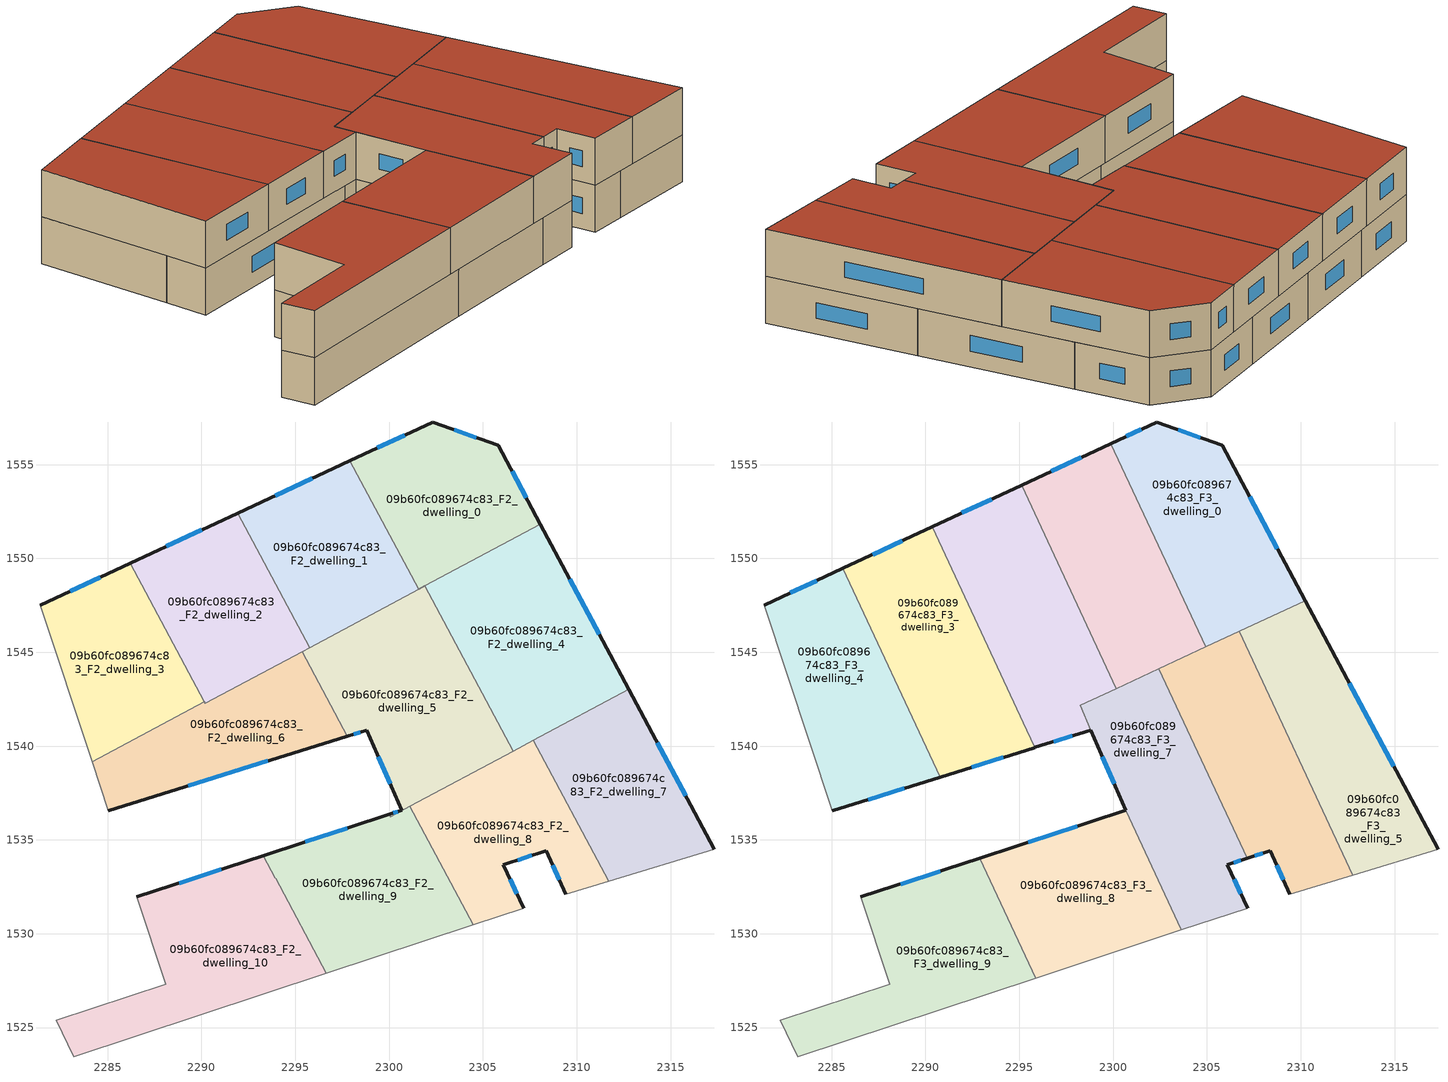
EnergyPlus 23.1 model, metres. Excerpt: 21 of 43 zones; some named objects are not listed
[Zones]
09b60fc089674c83_F2_dwelling_0
 floor to 09b60fc089674c83_F1_dwelling_0 (EU_floor_Construction): 2305.81,1556.04 2308.05,1551.83 2301.57,1548.36 2297.91,1555.2 2302.32,1557.26 z6
 wall outside (EU_wall_Construction): 2308.05,1551.83 2305.81,1556.04 2302.32,1557.26 2297.91,1555.2 z6:9
 wall to 09b60fc089674c83_F2_dwelling_1 (EU_wall_Construction): 2297.91,1555.2 2301.57,1548.36 z6:9
 wall to 09b60fc089674c83_F2_dwelling_4 (EU_wall_Construction): 2301.89,1548.53 2308.05,1551.83 z6:9
 wall to 09b60fc089674c83_F2_dwelling_5 (EU_wall_Construction): 2301.57,1548.36 2301.89,1548.53 z6:9
 window (EU_Window_Construction): 2304.64,1556.44 2303.48,1556.85 / 2307.3,1553.24 2306.55,1554.64 / 2300.85,1556.57 2299.38,1555.89 z7:8
09b60fc089674c83_F2_dwelling_1
 floor to 09b60fc089674c83_F1_dwelling_1 (EU_floor_Construction): 2297.91,1555.2 2301.57,1548.36 2295.77,1545.25 2291.93,1552.42 z6
 wall outside (EU_wall_Construction): 2297.91,1555.2 2291.93,1552.42 z6:9
 wall to 09b60fc089674c83_F2_dwelling_2 (EU_wall_Construction): 2291.93,1552.42 2295.77,1545.25 z6:9
 wall to 09b60fc089674c83_F2_dwelling_5 (EU_wall_Construction): 2295.77,1545.25 2301.57,1548.36 z6:9
 window (EU_Window_Construction): 2295.92,1554.27 2293.92,1553.35 z7:8
 ceiling adiabatic (EU_roof_Construction): 2298.48,1546.71 2295.12,1553.9 2291.93,1552.42 2295.77,1545.25 z9
09b60fc089674c83_F2_dwelling_10
 floor to 09b60fc089674c83_F1_dwelling_10 (EU_floor_Construction): 2293.29,1534.16 2296.66,1527.89 2283.21,1523.45 2282.26,1525.38 2288.11,1527.32 2286.57,1531.96 z6
 wall outside (EU_wall_Construction): 2293.29,1534.16 2286.57,1531.96 z6:9
 wall adiabatic (EU_wall_Construction): 2286.57,1531.96 2288.11,1527.32 2282.26,1525.38 2283.21,1523.45 2296.66,1527.89 z6:9
 wall to 09b60fc089674c83_F2_dwelling_9 (EU_wall_Construction): 2296.66,1527.89 2293.95,1532.95 2293.3,1534.16 z6:9
 window (EU_Window_Construction): 2291.05,1533.43 2288.81,1532.69 z7:8
09b60fc089674c83_F2_dwelling_2
 floor to 09b60fc089674c83_F1_dwelling_2 (EU_floor_Construction): 2291.93,1552.42 2295.77,1545.25 2290.21,1542.28 2286.21,1549.75 z6
 wall outside (EU_wall_Construction): 2291.93,1552.42 2286.21,1549.75 z6:9
 wall to 09b60fc089674c83_F2_dwelling_6 (EU_wall_Construction): 2290.16,1542.37 2290.21,1542.28 2295.37,1545.04 z6:9
 wall to 09b60fc089674c83_F2_dwelling_3 (EU_wall_Construction): 2286.21,1549.75 2290.16,1542.37 z6:9
 wall to 09b60fc089674c83_F2_dwelling_5 (EU_wall_Construction): 2295.37,1545.04 2295.77,1545.25 z6:9
 window (EU_Window_Construction): 2290.02,1551.53 2288.11,1550.64 z7:8
09b60fc089674c83_F2_dwelling_3
 floor to 09b60fc089674c83_F1_dwelling_3 (EU_floor_Construction): 2286.21,1549.75 2290.16,1542.37 2284.17,1539.16 2281.4,1547.51 z6
 wall outside (EU_wall_Construction): 2286.21,1549.75 2281.4,1547.51 z6:9
 wall to 09b60fc089674c83_F2_dwelling_6 (EU_wall_Construction): 2284.17,1539.16 2290.16,1542.37 z6:9
 wall adiabatic (EU_wall_Construction): 2281.4,1547.51 2284.17,1539.16 z6:9
 window (EU_Window_Construction): 2284.6,1549 2283,1548.26 z7:8
09b60fc089674c83_F2_dwelling_4
 floor to 09b60fc089674c83_F1_dwelling_4 (EU_floor_Construction): 2308.05,1551.83 2312.76,1543.03 2306.61,1539.73 2301.89,1548.54 z6
 wall outside (EU_wall_Construction): 2312.76,1543.03 2308.05,1551.83 z6:9
 wall to 09b60fc089674c83_F2_dwelling_5 (EU_wall_Construction): 2301.89,1548.54 2306.61,1539.73 z6:9
 wall to 09b60fc089674c83_F2_dwelling_7 (EU_wall_Construction): 2307.68,1540.31 2312.76,1543.03 z6:9
 wall to 09b60fc089674c83_F2_dwelling_8 (EU_wall_Construction): 2306.61,1539.73 2307.68,1540.31 z6:9
 window (EU_Window_Construction): 2311.19,1545.96 2309.62,1548.9 z7:8
 ceiling adiabatic (EU_roof_Construction): 2312.76,1543.03 2308.05,1551.83 2301.89,1548.54 2303.89,1544.8 2310.23,1547.75 z9
09b60fc089674c83_F2_dwelling_5
 floor to 09b60fc089674c83_F1_dwelling_5 (EU_floor_Construction): 2301.89,1548.54 2306.61,1539.73 2300.08,1536.24 2300.02,1536.37 2300.67,1536.58 2298.81,1540.85 2297.78,1540.53 2295.37,1545.04 z6
 wall outside (EU_wall_Construction): 2297.78,1540.53 2298.81,1540.85 2300.67,1536.58 2300.02,1536.37 z6:9
 wall to 09b60fc089674c83_F2_dwelling_6 (EU_wall_Construction): 2295.37,1545.04 2297.78,1540.53 z6:9
 wall to 09b60fc089674c83_F2_dwelling_9 (EU_wall_Construction): 2300.02,1536.37 2300.08,1536.24 2301.1,1536.78 z6:9
 wall to 09b60fc089674c83_F2_dwelling_8 (EU_wall_Construction): 2301.1,1536.78 2306.61,1539.73 z6:9
 window (EU_Window_Construction): 2299.43,1539.43 2300.05,1538 / 2298.13,1540.64 2298.47,1540.75 / 2300.46,1536.51 2300.23,1536.44 z7:8
09b60fc089674c83_F2_dwelling_6
 floor to 09b60fc089674c83_F1_dwelling_6 (EU_floor_Construction): 2295.37,1545.04 2297.78,1540.53 2285.04,1536.56 2284.17,1539.16 2290.16,1542.37 2290.21,1542.28 z6
 wall outside (EU_wall_Construction): 2285.04,1536.56 2297.78,1540.53 z6:9
 wall adiabatic (EU_wall_Construction): 2284.17,1539.16 2285.04,1536.56 z6:9
 window (EU_Window_Construction): 2289.29,1537.88 2293.54,1539.21 z7:8
 ceiling adiabatic (EU_roof_Construction): 2295.84,1539.93 2290.79,1538.35 2289.16,1541.83 2284.17,1539.16 2285.04,1536.56 2297.78,1540.53 2295.37,1545.04 2293.84,1544.22 z9
09b60fc089674c83_F2_dwelling_7
 floor to 09b60fc089674c83_F1_dwelling_7 (EU_floor_Construction): 2312.76,1543.03 2317.32,1534.51 2311.7,1532.81 2307.68,1540.31 z6
 wall outside (EU_wall_Construction): 2317.32,1534.51 2312.76,1543.03 z6:9
 wall adiabatic (EU_wall_Construction): 2311.7,1532.81 2317.32,1534.51 z6:9
 wall to 09b60fc089674c83_F2_dwelling_8 (EU_wall_Construction): 2307.68,1540.31 2311.7,1532.81 z6:9
 window (EU_Window_Construction): 2315.8,1537.35 2314.28,1540.19 z7:8
09b60fc089674c83_F2_dwelling_8
 floor to 09b60fc089674c83_F1_dwelling_8 (EU_floor_Construction): 2307.68,1540.31 2311.7,1532.81 2309.4,1532.11 2308.38,1534.43 2306.08,1533.67 2307.18,1531.37 2304.48,1530.48 2301.1,1536.78 z6
 wall outside (EU_wall_Construction): 2307.18,1531.37 2306.08,1533.67 2308.38,1534.43 2309.4,1532.11 z6:9
 wall adiabatic (EU_wall_Construction): 2304.48,1530.48 2307.18,1531.37 / 2309.4,1532.11 2311.7,1532.81 z6:9
 wall to 09b60fc089674c83_F2_dwelling_9 (EU_wall_Construction): 2301.1,1536.78 2304.48,1530.48 z6:9
 window (EU_Window_Construction): 2306.82,1532.14 2306.45,1532.9 / 2308.72,1533.66 2309.06,1532.88 / 2306.85,1533.92 2307.61,1534.18 z7:8
09b60fc089674c83_F2_dwelling_9
 floor to 09b60fc089674c83_F1_dwelling_9 (EU_floor_Construction): 2301.1,1536.78 2304.48,1530.48 2296.66,1527.89 2293.3,1534.16 2300.02,1536.37 2300.08,1536.24 z6
 wall outside (EU_wall_Construction): 2300.02,1536.37 2293.3,1534.16 z6:9
 wall adiabatic (EU_wall_Construction): 2296.66,1527.89 2304.48,1530.48 z6:9
 window (EU_Window_Construction): 2297.78,1535.63 2295.54,1534.9 z7:8
09b60fc089674c83_F3_dwelling_0
 floor to 09b60fc089674c83_F2_dwelling_0 (EU_floor_Construction): 2305.81,1556.04 2308.05,1551.83 2303.11,1549.19 2299.88,1556.12 2302.32,1557.26 z9
 floor adiabatic (EU_floor_Construction): 2308.05,1551.83 2310.23,1547.75 2304.93,1545.28 2303.11,1549.19 z9
 wall outside (EU_wall_Construction): 2310.23,1547.75 2305.81,1556.04 2302.32,1557.26 2299.88,1556.12 z9:12
 wall to 09b60fc089674c83_F3_dwelling_1 (EU_wall_Construction): 2299.88,1556.12 2304.93,1545.28 z9:12
 wall to 09b60fc089674c83_F3_dwelling_5 (EU_wall_Construction): 2306.72,1546.12 2310.23,1547.75 z9:12
 wall to 09b60fc089674c83_F3_dwelling_6 (EU_wall_Construction): 2304.93,1545.28 2306.72,1546.12 z9:12
 window (EU_Window_Construction): 2301.51,1556.88 2300.69,1556.5 / 2304.64,1556.44 2303.48,1556.85 / 2308.76,1550.51 2307.28,1553.28 z10:11
 roof outside (EU_roof_Construction): 2310.23,1547.75 2305.81,1556.04 2302.32,1557.26 2299.88,1556.12 2304.93,1545.28 z12
09b60fc089674c83_F3_dwelling_1
 floor to 09b60fc089674c83_F2_dwelling_5 (EU_floor_Construction): 2301.89,1548.54 2303.89,1544.8 2300.17,1543.07 2298.48,1546.71 z9
 floor to 09b60fc089674c83_F2_dwelling_0 (EU_floor_Construction): 2299.88,1556.12 2303.11,1549.19 2301.57,1548.36 2297.91,1555.2 z9
 floor to 09b60fc089674c83_F2_dwelling_1 (EU_floor_Construction): 2297.91,1555.2 2301.57,1548.36 2298.48,1546.71 2295.12,1553.9 z9
 floor adiabatic (EU_floor_Construction): 2303.11,1549.19 2304.93,1545.28 2303.89,1544.8 2301.89,1548.53 z9
 wall outside (EU_wall_Construction): 2299.88,1556.12 2295.12,1553.91 z9:12
 wall to 09b60fc089674c83_F3_dwelling_2 (EU_wall_Construction): 2295.12,1553.91 2300.17,1543.07 z9:12
 wall to 09b60fc089674c83_F3_dwelling_6 (EU_wall_Construction): 2302.44,1544.13 2304.93,1545.28 z9:12
 wall to 09b60fc089674c83_F3_dwelling_7 (EU_wall_Construction): 2300.17,1543.07 2302.44,1544.13 z9:12
 window (EU_Window_Construction): 2298.29,1555.38 2296.71,1554.64 z10:11
 roof outside (EU_roof_Construction): 2304.93,1545.28 2299.88,1556.12 2295.12,1553.91 2300.17,1543.07 z12
09b60fc089674c83_F3_dwelling_2
 floor to 09b60fc089674c83_F2_dwelling_2 (EU_floor_Construction): 2291.93,1552.42 2295.77,1545.25 2293.84,1544.22 2290.36,1551.69 z9
 floor to 09b60fc089674c83_F2_dwelling_5 (EU_floor_Construction): 2298.48,1546.71 2300.17,1543.07 2298.24,1542.17 2298.81,1540.85 2297.78,1540.53 2295.37,1545.04 z9
 floor adiabatic (EU_floor_Construction): 2295.12,1553.91 2298.48,1546.71 2295.37,1545.04 2297.78,1540.53 2298.81,1540.85 2295.84,1539.93 2293.84,1544.22 2295.77,1545.25 2291.93,1552.42 z9
 wall outside (EU_wall_Construction): 2295.12,1553.91 2290.36,1551.69 / 2295.84,1539.93 2298.81,1540.85 z9:12
 wall to 09b60fc089674c83_F3_dwelling_3 (EU_wall_Construction): 2290.36,1551.69 2295.41,1540.85 2295.84,1539.93 z9:12
 wall to 09b60fc089674c83_F3_dwelling_7 (EU_wall_Construction): 2298.81,1540.85 2298.24,1542.17 2300.17,1543.07 z9:12
 window (EU_Window_Construction): 2293.54,1553.17 2291.95,1552.43 / 2296.83,1540.23 2297.82,1540.54 z10:11
 roof outside (EU_roof_Construction): 2298.81,1540.85 2298.24,1542.17 2300.17,1543.07 2295.12,1553.91 2290.36,1551.69 2295.84,1539.93 z12
09b60fc089674c83_F3_dwelling_3
 floor to 09b60fc089674c83_F2_dwelling_2 (EU_floor_Construction): 2290.36,1551.69 2293.84,1544.22 2290.21,1542.28 2286.21,1549.75 z9
 floor to 09b60fc089674c83_F2_dwelling_6 (EU_floor_Construction): 2293.84,1544.22 2295.84,1539.93 2290.79,1538.35 2289.16,1541.83 2290.16,1542.37 2290.21,1542.28 z9
 floor to 09b60fc089674c83_F2_dwelling_3 (EU_floor_Construction): 2286.21,1549.75 2290.16,1542.37 2289.16,1541.83 2285.61,1549.47 z9
 wall outside (EU_wall_Construction): 2290.79,1538.35 2295.83,1539.92 / 2290.36,1551.69 2285.61,1549.47 z9:12
 wall to 09b60fc089674c83_F3_dwelling_4 (EU_wall_Construction): 2285.61,1549.47 2290.79,1538.35 z9:12
 window (EU_Window_Construction): 2292.47,1538.88 2294.15,1539.4 / 2288.78,1550.95 2287.19,1550.21 z10:11
 roof outside (EU_roof_Construction): 2295.83,1539.92 2290.36,1551.69 2285.61,1549.47 2290.79,1538.35 z12
09b60fc089674c83_F3_dwelling_4
 floor to 09b60fc089674c83_F2_dwelling_3 (EU_floor_Construction): 2285.6,1549.47 2289.16,1541.83 2284.17,1539.16 2281.4,1547.51 z9
 floor adiabatic (EU_floor_Construction): 2289.16,1541.83 2290.79,1538.35 2285.04,1536.56 2284.17,1539.16 z9
 wall outside (EU_wall_Construction): 2285.04,1536.56 2290.78,1538.35 / 2285.6,1549.47 2281.4,1547.51 z9:12
 wall adiabatic (EU_wall_Construction): 2281.4,1547.51 2285.04,1536.56 z9:12
 window (EU_Window_Construction): 2286.95,1537.15 2288.87,1537.75 / 2284.2,1548.82 2282.8,1548.16 z10:11
 roof outside (EU_roof_Construction): 2290.78,1538.35 2285.6,1549.47 2281.4,1547.51 2285.04,1536.56 z12
09b60fc089674c83_F3_dwelling_5
 floor to 09b60fc089674c83_F2_dwelling_4 (EU_floor_Construction): 2310.23,1547.75 2312.76,1543.03 2309.08,1541.06 2306.72,1546.12 z9
 floor to 09b60fc089674c83_F2_dwelling_7 (EU_floor_Construction): 2312.76,1543.03 2317.32,1534.51 2312.77,1533.13 2309.08,1541.06 z9
 wall outside (EU_wall_Construction): 2317.32,1534.51 2310.23,1547.75 z9:12
 wall adiabatic (EU_wall_Construction): 2312.77,1533.13 2317.32,1534.51 z9:12
 wall to 09b60fc089674c83_F3_dwelling_6 (EU_wall_Construction): 2306.72,1546.12 2312.77,1533.13 z9:12
 window (EU_Window_Construction): 2314.96,1538.93 2312.59,1543.34 z10:11
 roof outside (EU_roof_Construction): 2317.32,1534.51 2310.23,1547.75 2306.72,1546.12 2312.77,1533.13 z12
09b60fc089674c83_F3_dwelling_6
 floor to 09b60fc089674c83_F2_dwelling_8 (EU_floor_Construction): 2307.68,1540.31 2311.7,1532.81 2309.4,1532.11 2308.38,1534.43 2307.15,1534.03 2304.91,1538.83 z9
 floor to 09b60fc089674c83_F2_dwelling_7 (EU_floor_Construction): 2309.08,1541.06 2312.77,1533.13 2311.7,1532.81 2307.68,1540.31 z9
 floor to 09b60fc089674c83_F2_dwelling_5 (EU_floor_Construction): 2303.89,1544.8 2306.61,1539.73 2304.91,1538.83 2302.44,1544.13 z9
 floor to 09b60fc089674c83_F2_dwelling_4 (EU_floor_Construction): 2306.72,1546.12 2309.08,1541.06 2306.61,1539.73 2303.89,1544.8 z9
 wall outside (EU_wall_Construction): 2307.15,1534.03 2308.38,1534.43 2309.4,1532.11 z9:12
 wall to 09b60fc089674c83_F3_dwelling_7 (EU_wall_Construction): 2302.44,1544.13 2307.15,1534.03 z9:12
 wall adiabatic (EU_wall_Construction): 2309.4,1532.11 2312.77,1533.13 z9:12
 window (EU_Window_Construction): 2308.72,1533.66 2309.06,1532.88 / 2307.56,1534.16 2307.97,1534.3 z10:11
 roof outside (EU_roof_Construction): 2312.77,1533.13 2306.72,1546.12 2302.44,1544.13 2307.15,1534.03 2308.38,1534.43 2309.4,1532.11 z12
09b60fc089674c83_F3_dwelling_7
 floor to 09b60fc089674c83_F2_dwelling_9 (EU_floor_Construction): 2301.1,1536.78 2304.48,1530.48 2303.64,1530.2 2300.68,1536.56 z9
 floor to 09b60fc089674c83_F2_dwelling_5 (EU_floor_Construction): 2302.44,1544.13 2304.91,1538.83 2300.68,1536.56 2300.67,1536.58 2298.24,1542.17 z9
 floor to 09b60fc089674c83_F2_dwelling_8 (EU_floor_Construction): 2304.91,1538.83 2307.15,1534.03 2306.08,1533.67 2307.18,1531.37 2304.48,1530.48 2301.1,1536.78 z9
 wall outside (EU_wall_Construction): 2307.18,1531.37 2306.08,1533.67 2307.15,1534.03 / 2298.81,1540.85 2300.67,1536.58 z9:12
 wall adiabatic (EU_wall_Construction): 2303.65,1530.2 2307.18,1531.37 z9:12
 wall to 09b60fc089674c83_F3_dwelling_8 (EU_wall_Construction): 2300.67,1536.58 2303.65,1530.2 z9:12
 window (EU_Window_Construction): 2306.44,1533.79 2306.79,1533.91 / 2306.82,1532.14 2306.45,1532.9 / 2299.43,1539.43 2300.05,1538 z10:11
 roof outside (EU_roof_Construction): 2307.18,1531.37 2306.08,1533.67 2307.15,1534.03 2302.44,1544.13 2298.24,1542.17 2300.67,1536.58 2303.65,1530.2 z12
09b60fc089674c83_F3_dwelling_8
 floor to 09b60fc089674c83_F2_dwelling_9 (EU_floor_Construction): 2300.68,1536.56 2303.64,1530.2 2296.66,1527.89 2293.3,1534.16 2300.02,1536.36 2300.08,1536.24 z9
 floor to 09b60fc089674c83_F2_dwelling_10 (EU_floor_Construction): 2293.3,1534.16 2296.66,1527.89 2295.87,1527.63 2292.89,1534.03 z9
 floor to 09b60fc089674c83_F2_dwelling_5 (EU_floor_Construction): 2300.67,1536.58 2300.68,1536.56 2300.08,1536.24 2300.02,1536.36 z9
 wall outside (EU_wall_Construction): 2300.67,1536.58 2292.89,1534.03 z9:12
 wall adiabatic (EU_wall_Construction): 2295.87,1527.63 2303.65,1530.2 z9:12
 wall to 09b60fc089674c83_F3_dwelling_9 (EU_wall_Construction): 2292.89,1534.03 2295.87,1527.63 z9:12
 window (EU_Window_Construction): 2298.08,1535.73 2295.48,1534.88 z10:11
 roof outside (EU_roof_Construction): 2303.65,1530.2 2300.67,1536.58 2292.89,1534.03 2295.87,1527.63 z12
09b60fc089674c83_F3_dwelling_9
 floor to 09b60fc089674c83_F2_dwelling_10 (EU_floor_Construction): 2292.89,1534.03 2295.87,1527.63 2283.21,1523.45 2282.26,1525.38 2288.11,1527.32 2286.57,1531.96 z9
 wall outside (EU_wall_Construction): 2292.89,1534.03 2286.57,1531.96 z9:12
 wall adiabatic (EU_wall_Construction): 2286.57,1531.96 2288.11,1527.32 2282.26,1525.38 2283.21,1523.45 2295.87,1527.63 z9:12
 window (EU_Window_Construction): 2290.78,1533.34 2288.67,1532.65 z10:11
 roof outside (EU_roof_Construction): 2295.87,1527.63 2292.89,1534.03 2286.57,1531.96 2288.11,1527.32 2282.26,1525.38 2283.21,1523.45 z12
[Building]
EU S2 Campaign: North Axis=0; Terrain=City; Solar Distribution=FullExterior
[Site:Location]
Budapest.Ferenc.Liszt.Intl.AP: Latitude=47.437; Longitude=19.256; Time Zone=1; Elevation=185
[SizingPeriod:WeatherFileDays]
AnnualSizingPeriod: Begin Month=1; Begin Day of Month=1; End Month=12; End Day of Month=31; Day of Week for Start Day=Monday; Use Weather File Daylight Saving Period=No; Use Weather File Rain and Snow Indicators=No
[MATERIAL]
EU_InternalMass_Material: Roughness=MediumRough; Thickness=0.1; Conductivity=1; Density=1800; Specific Heat=900; Thermal Absorptance=0.9; Solar Absorptance=0.7; Visible Absorptance=0.7
[MATERIAL:NOMASS] Roughness=MediumRough; Thermal Absorptance=0.9; Solar Absorptance=0.7; Visible Absorptance=0.7
Name | Thermal Resistance
EU_wall_NoMass | 0.893917
EU_roof_NoMass | 1.41085
EU_floor_NoMass | 0.993241
[WINDOWMATERIAL:SIMPLEGLAZINGSYSTEM]
EU_Window_SimpleGlazing: UFactor=3.26652; Solar Heat Gain Coefficient=0.75; Visible Transmittance=0.75
[CONSTRUCTION]
EU_wall_Construction: EU_wall_NoMass
EU_roof_Construction: EU_roof_NoMass
EU_floor_Construction: EU_floor_NoMass
EU_Window_Construction: EU_Window_SimpleGlazing
EU_InternalMass_Construction: EU_InternalMass_Material
[ZONE] Type=1; Multiplier=1; Ceiling Height=autocalculate; Floor Area=autocalculate; Part of Total Floor Area=Yes
Name | Volume
09b60fc089674c83_F2_dwelling_0; 09b60fc089674c83_F2_dwelling_2 | 156.959
09b60fc089674c83_F3_dwelling_0 | 188.379
09b60fc089674c83_F2_dwelling_1 | 156.942
09b60fc089674c83_F3_dwelling_1 | 188.343
09b60fc089674c83_F2_dwelling_10 | 200.35
09b60fc089674c83_F3_dwelling_2 | 199.819
09b60fc089674c83_F2_dwelling_3 | 154.946
09b60fc089674c83_F3_dwelling_3 | 198.616
09b60fc089674c83_F2_dwelling_4 | 209.272
09b60fc089674c83_F3_dwelling_4 | 189.53
09b60fc089674c83_F2_dwelling_5 | 209.325
09b60fc089674c83_F3_dwelling_5 | 188.349
09b60fc089674c83_F2_dwelling_6 | 152.039
09b60fc089674c83_F3_dwelling_6 | 188.39
09b60fc089674c83_F2_dwelling_7 | 156.955
09b60fc089674c83_F3_dwelling_7 | 182.891
09b60fc089674c83_F2_dwelling_8 | 156.965
09b60fc089674c83_F3_dwelling_8 | 171.987
09b60fc089674c83_F2_dwelling_9 | 172.819
09b60fc089674c83_F3_dwelling_9 | 187.162
[INTERNALMASS] Construction=EU_InternalMass_Construction
Name | Zone or ZoneList | Surface Area
09b60fc089674c83_F2_dwelling_0_EU_InternalMass | 09b60fc089674c83_F2_dwelling_0 | 52.3196
09b60fc089674c83_F2_dwelling_1_EU_InternalMass | 09b60fc089674c83_F2_dwelling_1 | 52.3139
09b60fc089674c83_F2_dwelling_2_EU_InternalMass | 09b60fc089674c83_F2_dwelling_2 | 52.3195
09b60fc089674c83_F2_dwelling_3_EU_InternalMass | 09b60fc089674c83_F2_dwelling_3 | 51.6475
09b60fc089674c83_F2_dwelling_4_EU_InternalMass | 09b60fc089674c83_F2_dwelling_4 | 69.7572
09b60fc089674c83_F2_dwelling_5_EU_InternalMass | 09b60fc089674c83_F2_dwelling_5 | 69.7752
09b60fc089674c83_F2_dwelling_6_EU_InternalMass | 09b60fc089674c83_F2_dwelling_6 | 50.6799
09b60fc089674c83_F2_dwelling_7_EU_InternalMass | 09b60fc089674c83_F2_dwelling_7 | 52.3185
09b60fc089674c83_F2_dwelling_8_EU_InternalMass | 09b60fc089674c83_F2_dwelling_8 | 52.3219
09b60fc089674c83_F2_dwelling_9_EU_InternalMass | 09b60fc089674c83_F2_dwelling_9 | 57.6049
09b60fc089674c83_F2_dwelling_10_EU_InternalMass | 09b60fc089674c83_F2_dwelling_10 | 66.8001
09b60fc089674c83_F3_dwelling_0_EU_InternalMass | 09b60fc089674c83_F3_dwelling_0 | 62.788
09b60fc089674c83_F3_dwelling_1_EU_InternalMass | 09b60fc089674c83_F3_dwelling_1 | 62.7809
09b60fc089674c83_F3_dwelling_2_EU_InternalMass | 09b60fc089674c83_F3_dwelling_2 | 66.606
09b60fc089674c83_F3_dwelling_3_EU_InternalMass | 09b60fc089674c83_F3_dwelling_3 | 66.2102
09b60fc089674c83_F3_dwelling_4_EU_InternalMass | 09b60fc089674c83_F3_dwelling_4 | 63.2222
09b60fc089674c83_F3_dwelling_5_EU_InternalMass | 09b60fc089674c83_F3_dwelling_5 | 62.7757
09b60fc089674c83_F3_dwelling_6_EU_InternalMass | 09b60fc089674c83_F3_dwelling_6 | 62.798
09b60fc089674c83_F3_dwelling_7_EU_InternalMass | 09b60fc089674c83_F3_dwelling_7 | 60.9638
09b60fc089674c83_F3_dwelling_8_EU_InternalMass | 09b60fc089674c83_F3_dwelling_8 | 57.3269
09b60fc089674c83_F3_dwelling_9_EU_InternalMass | 09b60fc089674c83_F3_dwelling_9 | 62.3915
[OTHEREQUIPMENT] Fuel Type=Electricity; Design Level Calculation Method=Watts/Area; Power per Zone Floor Area=1; Fraction Latent=0; Fraction Radiant=0; Fraction Lost=0; Carbon Dioxide Generation Rate=0; EndUse Subcategory=EU_Step8_InternalGains
Name | Zone or ZoneList or Space or SpaceList | Schedule
EU_Step8_InternalGain_09b60fc089674c83_F2_dwelling_0_f000 | 09b60fc089674c83_F2_dwelling_0 | EU_Step8_GainSchedule_09b60fc089674c83_F2_dwelling_0_f000
EU_Step8_InternalGain_09b60fc089674c83_F2_dwelling_1_f000 | 09b60fc089674c83_F2_dwelling_1 | EU_Step8_GainSchedule_09b60fc089674c83_F2_dwelling_1_f000
EU_Step8_InternalGain_09b60fc089674c83_F2_dwelling_2_f000 | 09b60fc089674c83_F2_dwelling_2 | EU_Step8_GainSchedule_09b60fc089674c83_F2_dwelling_2_f000
EU_Step8_InternalGain_09b60fc089674c83_F2_dwelling_3_f000 | 09b60fc089674c83_F2_dwelling_3 | EU_Step8_GainSchedule_09b60fc089674c83_F2_dwelling_3_f000
EU_Step8_InternalGain_09b60fc089674c83_F2_dwelling_4_f000 | 09b60fc089674c83_F2_dwelling_4 | EU_Step8_GainSchedule_09b60fc089674c83_F2_dwelling_4_f000
EU_Step8_InternalGain_09b60fc089674c83_F2_dwelling_5_f000 | 09b60fc089674c83_F2_dwelling_5 | EU_Step8_GainSchedule_09b60fc089674c83_F2_dwelling_5_f000
EU_Step8_InternalGain_09b60fc089674c83_F2_dwelling_6_f000 | 09b60fc089674c83_F2_dwelling_6 | EU_Step8_GainSchedule_09b60fc089674c83_F2_dwelling_6_f000
EU_Step8_InternalGain_09b60fc089674c83_F2_dwelling_7_f000 | 09b60fc089674c83_F2_dwelling_7 | EU_Step8_GainSchedule_09b60fc089674c83_F2_dwelling_7_f000
EU_Step8_InternalGain_09b60fc089674c83_F2_dwelling_8_f000 | 09b60fc089674c83_F2_dwelling_8 | EU_Step8_GainSchedule_09b60fc089674c83_F2_dwelling_8_f000
EU_Step8_InternalGain_09b60fc089674c83_F2_dwelling_9_f000 | 09b60fc089674c83_F2_dwelling_9 | EU_Step8_GainSchedule_09b60fc089674c83_F2_dwelling_9_f000
EU_Step8_InternalGain_09b60fc089674c83_F2_dwelling_10_f000 | 09b60fc089674c83_F2_dwelling_10 | EU_Step8_GainSchedule_09b60fc089674c83_F2_dwelling_10_f000
EU_Step8_InternalGain_09b60fc089674c83_F3_dwelling_0_f000 | 09b60fc089674c83_F3_dwelling_0 | EU_Step8_GainSchedule_09b60fc089674c83_F3_dwelling_0_f000
EU_Step8_InternalGain_09b60fc089674c83_F3_dwelling_1_f000 | 09b60fc089674c83_F3_dwelling_1 | EU_Step8_GainSchedule_09b60fc089674c83_F3_dwelling_1_f000
EU_Step8_InternalGain_09b60fc089674c83_F3_dwelling_2_f000 | 09b60fc089674c83_F3_dwelling_2 | EU_Step8_GainSchedule_09b60fc089674c83_F3_dwelling_2_f000
EU_Step8_InternalGain_09b60fc089674c83_F3_dwelling_3_f000 | 09b60fc089674c83_F3_dwelling_3 | EU_Step8_GainSchedule_09b60fc089674c83_F3_dwelling_3_f000
EU_Step8_InternalGain_09b60fc089674c83_F3_dwelling_4_f000 | 09b60fc089674c83_F3_dwelling_4 | EU_Step8_GainSchedule_09b60fc089674c83_F3_dwelling_4_f000
EU_Step8_InternalGain_09b60fc089674c83_F3_dwelling_5_f000 | 09b60fc089674c83_F3_dwelling_5 | EU_Step8_GainSchedule_09b60fc089674c83_F3_dwelling_5_f000
EU_Step8_InternalGain_09b60fc089674c83_F3_dwelling_6_f000 | 09b60fc089674c83_F3_dwelling_6 | EU_Step8_GainSchedule_09b60fc089674c83_F3_dwelling_6_f000
EU_Step8_InternalGain_09b60fc089674c83_F3_dwelling_7_f000 | 09b60fc089674c83_F3_dwelling_7 | EU_Step8_GainSchedule_09b60fc089674c83_F3_dwelling_7_f000
EU_Step8_InternalGain_09b60fc089674c83_F3_dwelling_8_f000 | 09b60fc089674c83_F3_dwelling_8 | EU_Step8_GainSchedule_09b60fc089674c83_F3_dwelling_8_f000
EU_Step8_InternalGain_09b60fc089674c83_F3_dwelling_9_f000 | 09b60fc089674c83_F3_dwelling_9 | EU_Step8_GainSchedule_09b60fc089674c83_F3_dwelling_9_f000
[ZONEVENTILATION:DESIGNFLOWRATE] Schedule=EU_AlwaysOn; Design Flow Rate Calculation Method=AirChanges/Hour; Air Changes per Hour=0.71595; Ventilation Type=Natural; Fan Pressure Rise=0; Fan Total Efficiency=1; Constant Term Coefficient=1; Temperature Term Coefficient=0; Velocity Term Coefficient=0; Velocity Squared Term Coefficient=0; Minimum Indoor Temperature=-100; Maximum Indoor Temperature=100; Delta Temperature=-100; Minimum Outdoor Temperature=-100; Maximum Outdoor Temperature=100; Maximum Wind Speed=40
Name | Zone or ZoneList or Space or SpaceList
EU_ConstantAir_09b60fc089674c83_F2_dwelling_0 | 09b60fc089674c83_F2_dwelling_0
EU_ConstantAir_09b60fc089674c83_F2_dwelling_1 | 09b60fc089674c83_F2_dwelling_1
EU_ConstantAir_09b60fc089674c83_F2_dwelling_2 | 09b60fc089674c83_F2_dwelling_2
EU_ConstantAir_09b60fc089674c83_F2_dwelling_3 | 09b60fc089674c83_F2_dwelling_3
EU_ConstantAir_09b60fc089674c83_F2_dwelling_4 | 09b60fc089674c83_F2_dwelling_4
EU_ConstantAir_09b60fc089674c83_F2_dwelling_5 | 09b60fc089674c83_F2_dwelling_5
EU_ConstantAir_09b60fc089674c83_F2_dwelling_6 | 09b60fc089674c83_F2_dwelling_6
EU_ConstantAir_09b60fc089674c83_F2_dwelling_7 | 09b60fc089674c83_F2_dwelling_7
EU_ConstantAir_09b60fc089674c83_F2_dwelling_8 | 09b60fc089674c83_F2_dwelling_8
EU_ConstantAir_09b60fc089674c83_F2_dwelling_9 | 09b60fc089674c83_F2_dwelling_9
EU_ConstantAir_09b60fc089674c83_F2_dwelling_10 | 09b60fc089674c83_F2_dwelling_10
EU_ConstantAir_09b60fc089674c83_F3_dwelling_0 | 09b60fc089674c83_F3_dwelling_0
EU_ConstantAir_09b60fc089674c83_F3_dwelling_1 | 09b60fc089674c83_F3_dwelling_1
EU_ConstantAir_09b60fc089674c83_F3_dwelling_2 | 09b60fc089674c83_F3_dwelling_2
EU_ConstantAir_09b60fc089674c83_F3_dwelling_3 | 09b60fc089674c83_F3_dwelling_3
EU_ConstantAir_09b60fc089674c83_F3_dwelling_4 | 09b60fc089674c83_F3_dwelling_4
EU_ConstantAir_09b60fc089674c83_F3_dwelling_5 | 09b60fc089674c83_F3_dwelling_5
EU_ConstantAir_09b60fc089674c83_F3_dwelling_6 | 09b60fc089674c83_F3_dwelling_6
EU_ConstantAir_09b60fc089674c83_F3_dwelling_7 | 09b60fc089674c83_F3_dwelling_7
EU_ConstantAir_09b60fc089674c83_F3_dwelling_8 | 09b60fc089674c83_F3_dwelling_8
EU_ConstantAir_09b60fc089674c83_F3_dwelling_9 | 09b60fc089674c83_F3_dwelling_9
[HVACTEMPLATE:ZONE:IDEALLOADSAIRSYSTEM] System Availability Schedule=EU_AlwaysOn; Maximum Heating Supply Air Temperature=50; Minimum Cooling Supply Air Temperature=13; Maximum Heating Supply Air Humidity Ratio=0.0156; Minimum Cooling Supply Air Humidity Ratio=0.0077; Heating Limit=NoLimit; Cooling Limit=NoLimit; Heating Availability Schedule=EU_AlwaysOn; Cooling Availability Schedule=EU_CoolingOff; Dehumidification Control Type=ConstantSensibleHeatRatio; Cooling Sensible Heat Ratio=0.7; Dehumidification Setpoint=60; Humidification Control Type=None; Humidification Setpoint=30; Outdoor Air Method=None; Outdoor Air Flow Rate per Person=0.00944; Outdoor Air Flow Rate per Zone Floor Area=0; Outdoor Air Flow Rate per Zone=0; Demand Controlled Ventilation Type=None; Outdoor Air Economizer Type=NoEconomizer; Heat Recovery Type=None; Sensible Heat Recovery Effectiveness=0.7; Latent Heat Recovery Effectiveness=0.65
Name | Template Thermostat
09b60fc089674c83_F2_dwelling_0 | EU_HeatOnly_09b60fc089674c83_F2_dwelling_0
09b60fc089674c83_F2_dwelling_1 | EU_HeatOnly_09b60fc089674c83_F2_dwelling_1
09b60fc089674c83_F2_dwelling_2 | EU_HeatOnly_09b60fc089674c83_F2_dwelling_2
09b60fc089674c83_F2_dwelling_3 | EU_HeatOnly_09b60fc089674c83_F2_dwelling_3
09b60fc089674c83_F2_dwelling_4 | EU_HeatOnly_09b60fc089674c83_F2_dwelling_4
09b60fc089674c83_F2_dwelling_5 | EU_HeatOnly_09b60fc089674c83_F2_dwelling_5
09b60fc089674c83_F2_dwelling_6 | EU_HeatOnly_09b60fc089674c83_F2_dwelling_6
09b60fc089674c83_F2_dwelling_7 | EU_HeatOnly_09b60fc089674c83_F2_dwelling_7
09b60fc089674c83_F2_dwelling_8 | EU_HeatOnly_09b60fc089674c83_F2_dwelling_8
09b60fc089674c83_F2_dwelling_9 | EU_HeatOnly_09b60fc089674c83_F2_dwelling_9
09b60fc089674c83_F2_dwelling_10 | EU_HeatOnly_09b60fc089674c83_F2_dwelling_10
09b60fc089674c83_F3_dwelling_0 | EU_HeatOnly_09b60fc089674c83_F3_dwelling_0
09b60fc089674c83_F3_dwelling_1 | EU_HeatOnly_09b60fc089674c83_F3_dwelling_1
09b60fc089674c83_F3_dwelling_2 | EU_HeatOnly_09b60fc089674c83_F3_dwelling_2
09b60fc089674c83_F3_dwelling_3 | EU_HeatOnly_09b60fc089674c83_F3_dwelling_3
09b60fc089674c83_F3_dwelling_4 | EU_HeatOnly_09b60fc089674c83_F3_dwelling_4
09b60fc089674c83_F3_dwelling_5 | EU_HeatOnly_09b60fc089674c83_F3_dwelling_5
09b60fc089674c83_F3_dwelling_6 | EU_HeatOnly_09b60fc089674c83_F3_dwelling_6
09b60fc089674c83_F3_dwelling_7 | EU_HeatOnly_09b60fc089674c83_F3_dwelling_7
09b60fc089674c83_F3_dwelling_8 | EU_HeatOnly_09b60fc089674c83_F3_dwelling_8
09b60fc089674c83_F3_dwelling_9 | EU_HeatOnly_09b60fc089674c83_F3_dwelling_9
[SIZING:ZONE] Zone Cooling Design Supply Air Temperature Input Method=SupplyAirTemperature; Zone Cooling Design Supply Air Temperature=13; Zone Heating Design Supply Air Temperature Input Method=SupplyAirTemperature; Zone Heating Design Supply Air Temperature=50; Zone Cooling Design Supply Air Humidity Ratio=0.008; Zone Heating Design Supply Air Humidity Ratio=0.008; Cooling Design Air Flow Method=DesignDay; Cooling Design Air Flow Rate=0; Cooling Minimum Air Flow per Zone Floor Area=0.000762; Cooling Minimum Air Flow=0; Cooling Minimum Air Flow Fraction=0.2; Heating Design Air Flow Method=DesignDay; Heating Design Air Flow Rate=0; Heating Maximum Air Flow per Zone Floor Area=0.002032; Heating Maximum Air Flow=0.141576; Heating Maximum Air Flow Fraction=0.3; Account for Dedicated Outdoor Air System=No; Dedicated Outdoor Air System Control Strategy=NeutralSupplyAir; Dedicated Outdoor Air Low Setpoint Temperature for Design=autosize; Dedicated Outdoor Air High Setpoint Temperature for Design=autosize; Zone Load Sizing Method=Sensible Load Only No Latent Load; Zone Latent Cooling Design Supply Air Humidity Ratio Input Method=HumidityRatioDifference; Zone Cooling Design Supply Air Humidity Ratio Difference=0.005; Zone Latent Heating Design Supply Air Humidity Ratio Input Method=HumidityRatioDifference; Zone Humidification Design Supply Air Humidity Ratio Difference=0.005
09b60fc089674c83_F2_dwelling_0; 09b60fc089674c83_F2_dwelling_1; 09b60fc089674c83_F2_dwelling_2; 09b60fc089674c83_F2_dwelling_3; 09b60fc089674c83_F2_dwelling_4; 09b60fc089674c83_F2_dwelling_5; 09b60fc089674c83_F2_dwelling_6; 09b60fc089674c83_F2_dwelling_7; 09b60fc089674c83_F2_dwelling_8; 09b60fc089674c83_F2_dwelling_9; 09b60fc089674c83_F2_dwelling_10; 09b60fc089674c83_F3_dwelling_0; 09b60fc089674c83_F3_dwelling_1; 09b60fc089674c83_F3_dwelling_2; 09b60fc089674c83_F3_dwelling_3; 09b60fc089674c83_F3_dwelling_4; 09b60fc089674c83_F3_dwelling_5; 09b60fc089674c83_F3_dwelling_6; 09b60fc089674c83_F3_dwelling_7; 09b60fc089674c83_F3_dwelling_8; 09b60fc089674c83_F3_dwelling_9
[SCHEDULE:CONSTANT]
Name | Hourly Value
EU_AlwaysOn | 1
EU_CoolingOff | 0
[SCHEDULE:FILE] Column Number=1; Rows to Skip at Top=0; Number of Hours of Data=8760; Column Separator=Comma; Interpolate to Timestep=No; Minutes per Item=60; Adjust Schedule for Daylight Savings=Yes
Name | File
EU_Step8_GainSchedule_09b60fc089674c83_F2_dwelling_0_f000 | ../../schedules/09b60fc089674c83/09b60fc089674c83_F2_dwelling_0_f000_gain.csv
EU_Step8_GainSchedule_09b60fc089674c83_F2_dwelling_1_f000 | ../../schedules/09b60fc089674c83/09b60fc089674c83_F2_dwelling_1_f000_gain.csv
EU_Step8_GainSchedule_09b60fc089674c83_F2_dwelling_2_f000 | ../../schedules/09b60fc089674c83/09b60fc089674c83_F2_dwelling_2_f000_gain.csv
EU_Step8_GainSchedule_09b60fc089674c83_F2_dwelling_3_f000 | ../../schedules/09b60fc089674c83/09b60fc089674c83_F2_dwelling_3_f000_gain.csv
EU_Step8_GainSchedule_09b60fc089674c83_F2_dwelling_4_f000 | ../../schedules/09b60fc089674c83/09b60fc089674c83_F2_dwelling_4_f000_gain.csv
EU_Step8_GainSchedule_09b60fc089674c83_F2_dwelling_5_f000 | ../../schedules/09b60fc089674c83/09b60fc089674c83_F2_dwelling_5_f000_gain.csv
EU_Step8_GainSchedule_09b60fc089674c83_F2_dwelling_6_f000 | ../../schedules/09b60fc089674c83/09b60fc089674c83_F2_dwelling_6_f000_gain.csv
EU_Step8_GainSchedule_09b60fc089674c83_F2_dwelling_7_f000 | ../../schedules/09b60fc089674c83/09b60fc089674c83_F2_dwelling_7_f000_gain.csv
EU_Step8_GainSchedule_09b60fc089674c83_F2_dwelling_8_f000 | ../../schedules/09b60fc089674c83/09b60fc089674c83_F2_dwelling_8_f000_gain.csv
EU_Step8_GainSchedule_09b60fc089674c83_F2_dwelling_9_f000 | ../../schedules/09b60fc089674c83/09b60fc089674c83_F2_dwelling_9_f000_gain.csv
EU_Step8_GainSchedule_09b60fc089674c83_F2_dwelling_10_f000 | ../../schedules/09b60fc089674c83/09b60fc089674c83_F2_dwelling_10_f000_gain.csv
EU_Step8_GainSchedule_09b60fc089674c83_F3_dwelling_0_f000 | ../../schedules/09b60fc089674c83/09b60fc089674c83_F3_dwelling_0_f000_gain.csv
EU_Step8_GainSchedule_09b60fc089674c83_F3_dwelling_1_f000 | ../../schedules/09b60fc089674c83/09b60fc089674c83_F3_dwelling_1_f000_gain.csv
EU_Step8_GainSchedule_09b60fc089674c83_F3_dwelling_2_f000 | ../../schedules/09b60fc089674c83/09b60fc089674c83_F3_dwelling_2_f000_gain.csv
EU_Step8_GainSchedule_09b60fc089674c83_F3_dwelling_3_f000 | ../../schedules/09b60fc089674c83/09b60fc089674c83_F3_dwelling_3_f000_gain.csv
EU_Step8_GainSchedule_09b60fc089674c83_F3_dwelling_4_f000 | ../../schedules/09b60fc089674c83/09b60fc089674c83_F3_dwelling_4_f000_gain.csv
EU_Step8_GainSchedule_09b60fc089674c83_F3_dwelling_5_f000 | ../../schedules/09b60fc089674c83/09b60fc089674c83_F3_dwelling_5_f000_gain.csv
EU_Step8_GainSchedule_09b60fc089674c83_F3_dwelling_6_f000 | ../../schedules/09b60fc089674c83/09b60fc089674c83_F3_dwelling_6_f000_gain.csv
EU_Step8_GainSchedule_09b60fc089674c83_F3_dwelling_7_f000 | ../../schedules/09b60fc089674c83/09b60fc089674c83_F3_dwelling_7_f000_gain.csv
EU_Step8_GainSchedule_09b60fc089674c83_F3_dwelling_8_f000 | ../../schedules/09b60fc089674c83/09b60fc089674c83_F3_dwelling_8_f000_gain.csv
EU_Step8_GainSchedule_09b60fc089674c83_F3_dwelling_9_f000 | ../../schedules/09b60fc089674c83/09b60fc089674c83_F3_dwelling_9_f000_gain.csv
